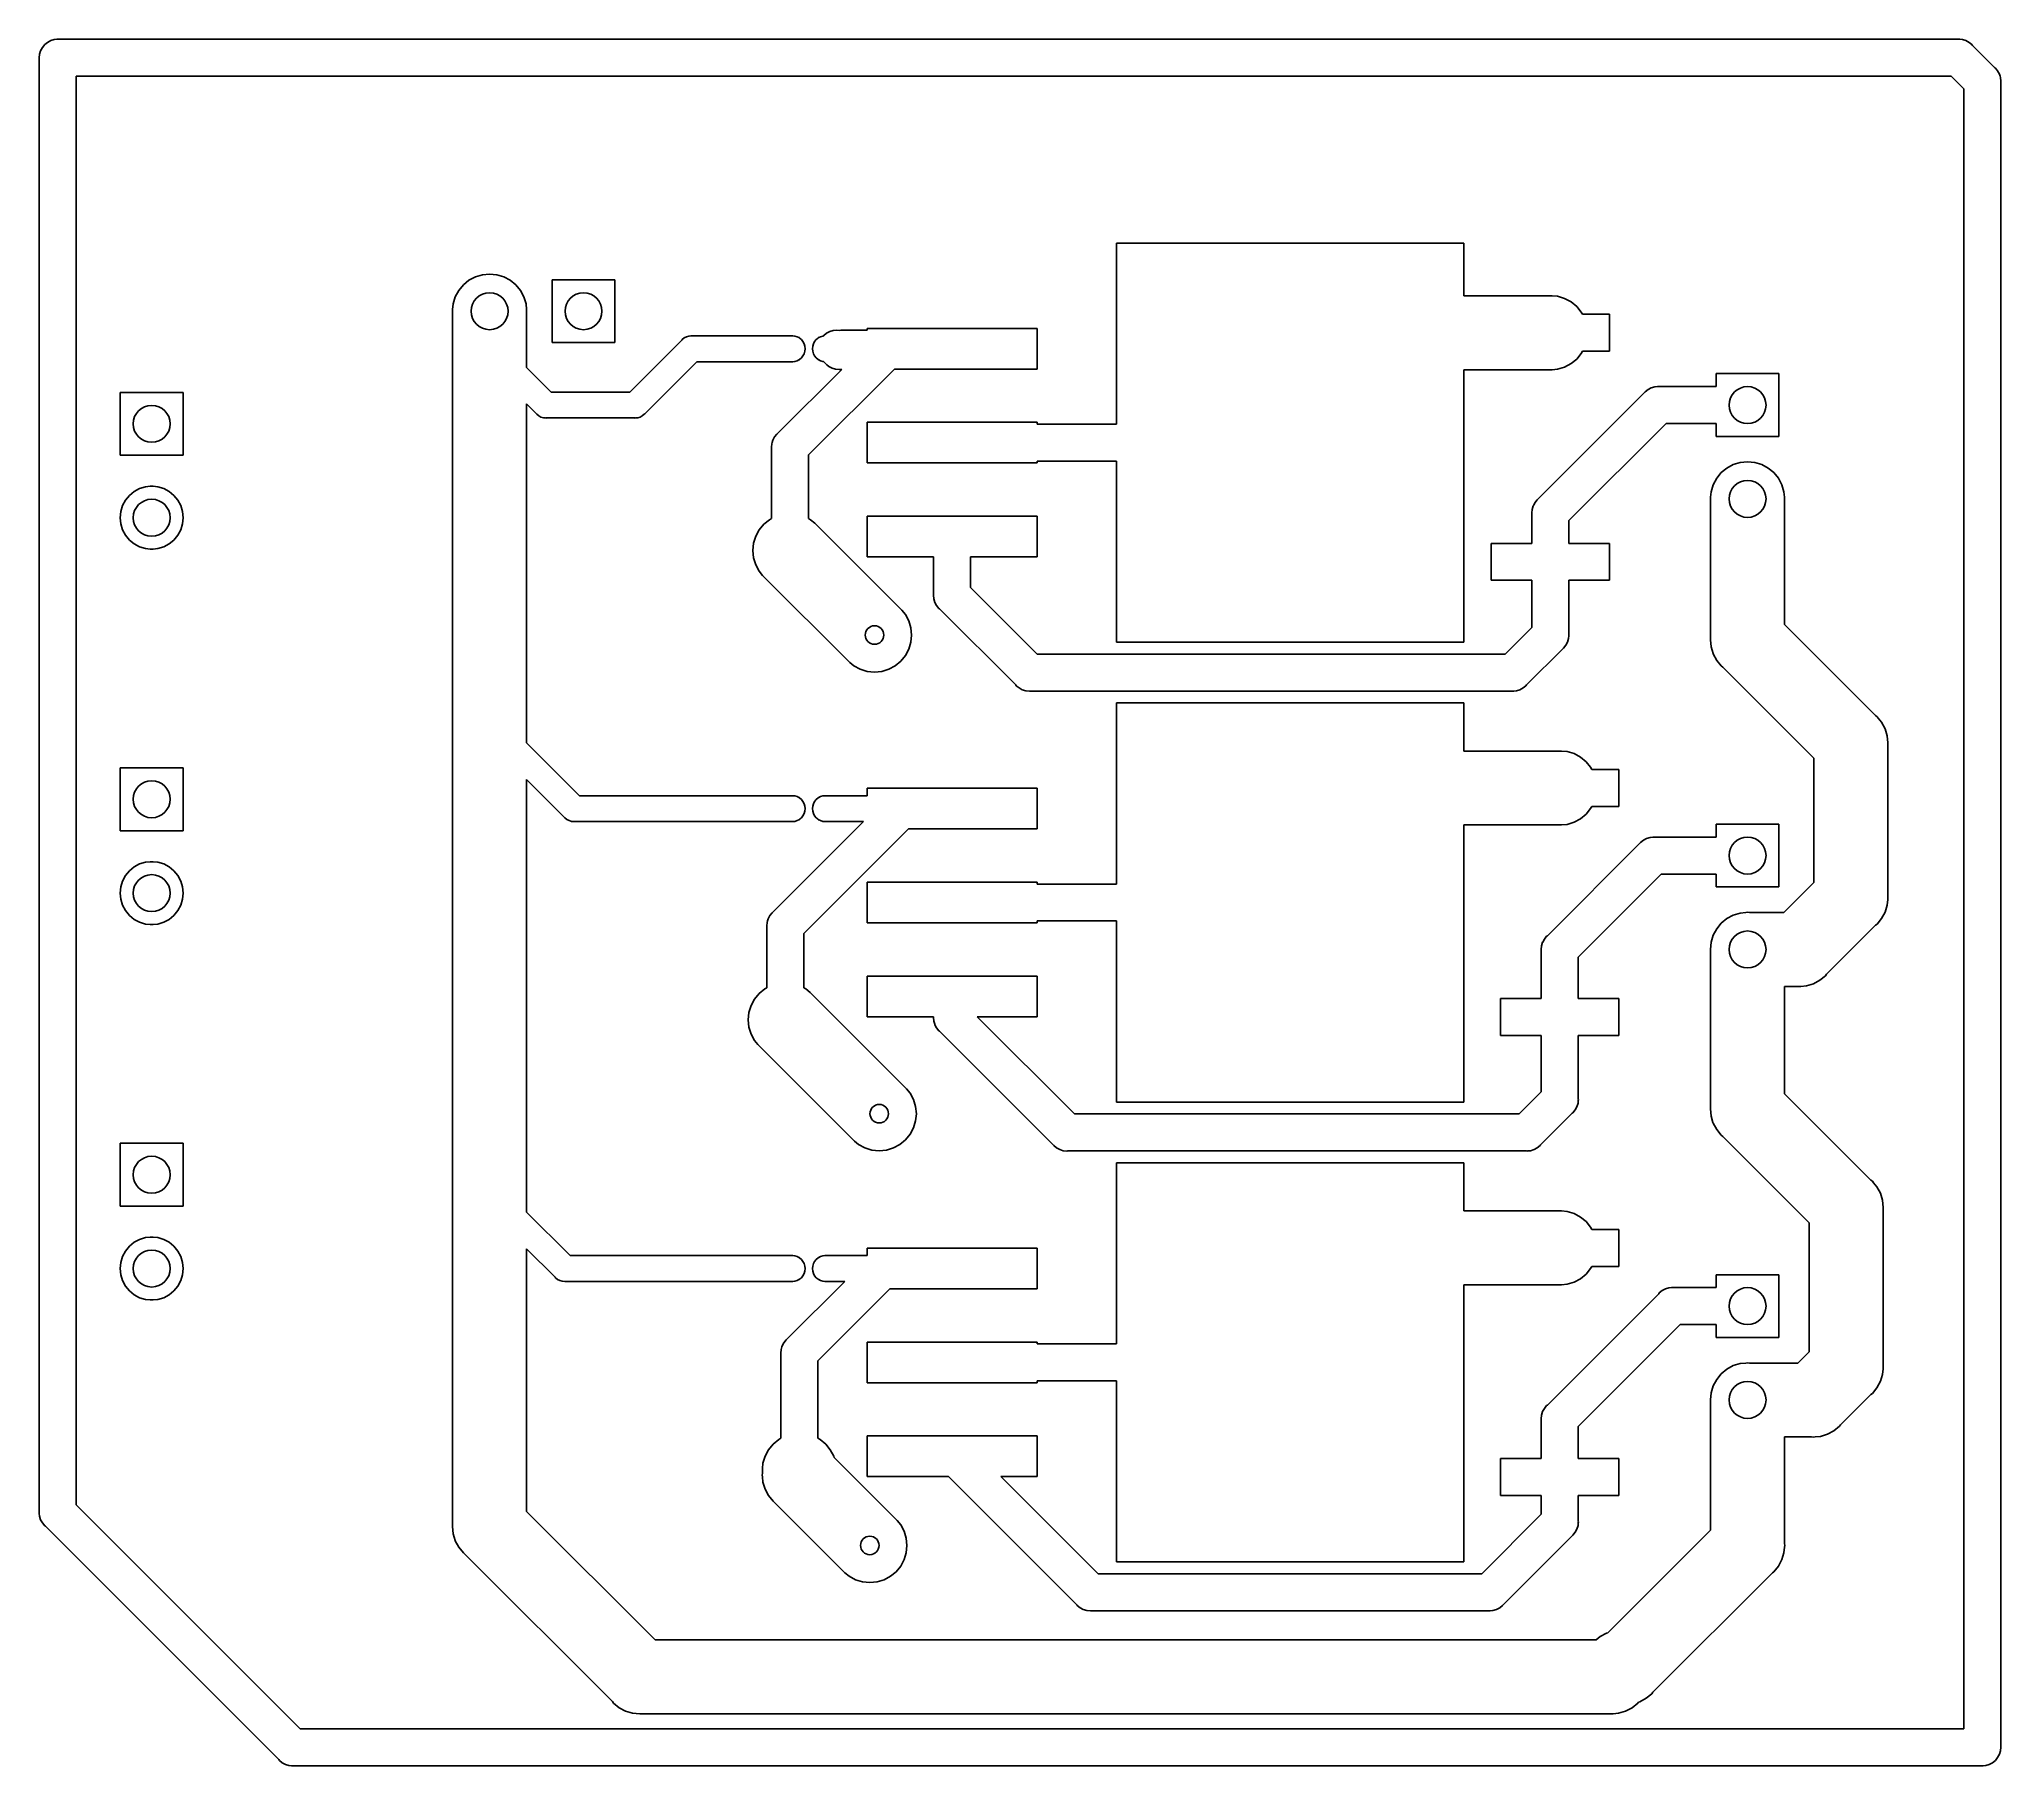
# Model space of a CAD drawing. Extents: x 90.9 to 144, y -121.2 to -74.4.
import ezdxf

# ---------------------------------------------------------------- set-up
doc = ezdxf.new("R2010")
doc.units = 0
doc.header["$MEASUREMENT"] = 0
doc.layers.add('BLACK', color=7, linetype='CONTINUOUS')

msp = doc.modelspace()

# ---------------------------------------------------------------- linework, layer by layer
at = {"layer": 'BLACK', "linetype": 'CONTINUOUS'}
for p, q in [((90.9376, -74.93), (90.9472, -74.832)), ((90.9472, -74.832), (90.9758, -74.7377)), ((90.9758, -74.7377), (91.0223, -74.6509)), ((91.0223, -74.6509), (91.0847, -74.5747)), ((91.0847, -74.5747), (91.1609, -74.5123)), ((91.1609, -74.5123), (91.2477, -74.4658)), ((91.2477, -74.4658), (91.342, -74.4372)), ((91.342, -74.4372), (91.4154, -74.43)), ((91.4154, -74.43), (91.44, -74.4276)), ((91.44, -74.4276), (91.4646, -74.43)), ((91.4646, -74.43), (142.85, -74.43)), ((142.85, -74.43), (142.875, -74.4276)), ((142.875, -74.4276), (142.9, -74.43)), ((142.9, -74.43), (142.973, -74.4372)), ((142.973, -74.4372), (143.067, -74.4658)), ((143.067, -74.4658), (143.154, -74.5123)), ((143.154, -74.5123), (143.23, -74.5747)), ((143.23, -74.5747), (143.246, -74.5938)), ((143.246, -74.5938), (143.846, -75.1941)), ((90.94, -74.9546), (90.9376, -74.93)), ((90.94, -114.275), (90.94, -74.9546)), ((143.846, -75.1941), (143.865, -75.2097)), ((143.865, -75.2097), (143.928, -75.2859)), ((143.928, -75.2859), (143.974, -75.3727)), ((142.668, -75.43), (91.94, -75.43)), ((91.94, -75.43), (91.94, -114.093)), ((143.01, -75.7721), (142.668, -75.43)), ((143.01, -120.15), (143.01, -75.7721)), ((143.974, -75.3727), (143.992, -75.43)), ((143.992, -75.43), (144.003, -75.467)), ((144.003, -75.467), (144.012, -75.565)), ((144.012, -75.565), (144.01, -75.5896)), ((144.01, -75.5896), (144.01, -120.625)), ((120.087, -84.844), (120.087, -79.944)), ((120.087, -79.944), (129.487, -79.944)), ((129.487, -79.944), (129.487, -81.371)), ((102.289, -81.2297), (102.413, -81.0775)), ((102.413, -81.0775), (102.566, -80.9525)), ((102.566, -80.9525), (102.739, -80.8597)), ((102.739, -80.8597), (102.928, -80.8025)), ((102.928, -80.8025), (103.124, -80.7832)), ((103.124, -80.7832), (103.32, -80.8025)), ((103.32, -80.8025), (103.509, -80.8597)), ((103.509, -80.8597), (103.682, -80.9525)), ((103.682, -80.9525), (103.835, -81.0775)), ((103.835, -81.0775), (103.959, -81.2297)), ((104.814, -82.638), (104.814, -80.938)), ((104.814, -80.938), (106.514, -80.938)), ((106.514, -80.938), (106.514, -82.638)), ((102.124, -81.7389), (102.138, -81.592)), ((102.138, -81.592), (102.196, -81.4035)), ((102.196, -81.4035), (102.289, -81.2297)), ((103.959, -81.2297), (104.052, -81.4035)), ((104.052, -81.4035), (104.11, -81.592)), ((104.11, -81.592), (104.124, -81.7389)), ((129.487, -81.371), (131.875, -81.371)), ((131.875, -81.371), (132.022, -81.3855)), ((132.022, -81.3855), (132.211, -81.4427)), ((132.211, -81.4427), (132.384, -81.5355)), ((132.384, -81.5355), (132.537, -81.6605)), ((132.537, -81.6605), (132.661, -81.8127)), ((102.124, -92.6609), (102.124, -81.7389)), ((104.124, -81.7389), (104.124, -83.309)), ((113.337, -82.304), (113.337, -82.254)), ((113.337, -82.254), (117.937, -82.254)), ((117.937, -82.254), (117.937, -83.354)), ((132.661, -81.8127), (132.693, -81.871)), ((132.693, -81.871), (133.426, -81.871)), ((133.426, -81.871), (133.426, -82.871)), ((106.514, -82.638), (104.814, -82.638)), ((106.916, -83.978), (108.325, -82.5687)), ((108.325, -82.5687), (108.336, -82.5553)), ((108.336, -82.5553), (108.39, -82.5116)), ((108.39, -82.5116), (108.45, -82.4791)), ((108.45, -82.4791), (108.516, -82.4591)), ((108.516, -82.4591), (108.568, -82.454)), ((108.568, -82.454), (108.585, -82.4523)), ((108.568, -82.454), (108.568, -82.454)), ((108.585, -82.4523), (108.602, -82.454)), ((108.602, -82.454), (111.327, -82.454)), ((111.327, -82.454), (111.379, -82.4591)), ((111.379, -82.4591), (111.445, -82.4791)), ((111.445, -82.4791), (111.491, -82.504)), ((111.491, -82.504), (111.51, -82.504)), ((111.51, -82.504), (111.51, -82.5154)), ((111.51, -82.5154), (111.559, -82.5553)), ((111.559, -82.5553), (111.602, -82.6086)), ((111.602, -82.6086), (111.635, -82.6694)), ((111.635, -82.6694), (111.655, -82.7354)), ((111.655, -82.7354), (111.662, -82.804)), ((111.858, -82.804), (111.865, -82.7354)), ((111.865, -82.7354), (111.885, -82.6694)), ((111.885, -82.6694), (111.918, -82.6086)), ((111.918, -82.6086), (111.961, -82.5553)), ((111.961, -82.5553), (112.01, -82.5154)), ((112.01, -82.5154), (112.01, -82.504)), ((112.01, -82.504), (112.029, -82.504)), ((112.029, -82.504), (112.075, -82.4791)), ((112.075, -82.4791), (112.141, -82.4591)), ((112.141, -82.4591), (112.16, -82.4573)), ((112.16, -82.4573), (112.167, -82.4487)), ((112.167, -82.4487), (112.243, -82.3863)), ((112.243, -82.3863), (112.33, -82.3398)), ((112.33, -82.3398), (112.424, -82.3112)), ((112.424, -82.3112), (112.522, -82.3016)), ((112.522, -82.3016), (112.585, -82.3078)), ((112.585, -82.3078), (112.624, -82.304)), ((112.624, -82.304), (112.649, -82.3016)), ((112.649, -82.3016), (112.674, -82.304)), ((112.674, -82.304), (113.337, -82.304)), ((104.124, -83.309), (104.793, -83.978)), ((108.73, -83.154), (107.321, -84.5633)), ((111.327, -83.154), (108.73, -83.154)), ((111.379, -83.1489), (111.327, -83.154)), ((111.445, -83.1289), (111.379, -83.1489)), ((111.491, -83.104), (111.445, -83.1289)), ((111.51, -83.104), (111.491, -83.104)), ((111.559, -83.0527), (111.51, -83.0926)), ((111.51, -83.0926), (111.51, -83.104)), ((111.602, -82.9994), (111.559, -83.0527)), ((111.635, -82.9386), (111.602, -82.9994)), ((111.655, -82.8726), (111.635, -82.9386)), ((111.662, -82.804), (111.655, -82.8726)), ((111.865, -82.8726), (111.858, -82.804)), ((111.885, -82.9386), (111.865, -82.8726)), ((111.918, -82.9994), (111.885, -82.9386)), ((111.961, -83.0527), (111.918, -82.9994)), ((112.01, -83.0926), (111.961, -83.0527)), ((112.01, -83.104), (112.01, -83.0926)), ((112.029, -83.104), (112.01, -83.104)), ((112.075, -83.1289), (112.029, -83.104)), ((112.141, -83.1489), (112.075, -83.1289)), ((112.162, -83.1509), (112.141, -83.1489)), ((112.215, -83.2037), (112.162, -83.1509)), ((112.23, -83.2228), (112.215, -83.2037)), ((112.249, -83.2384), (112.23, -83.2228)), ((112.306, -83.2852), (112.249, -83.2384)), ((112.249, -83.2384), (112.249, -83.2384)), ((112.393, -83.3317), (112.306, -83.2852)), ((132.211, -83.2993), (132.022, -83.3565)), ((132.384, -83.2065), (132.211, -83.2993)), ((132.537, -83.0815), (132.384, -83.2065)), ((132.661, -82.9293), (132.537, -83.0815)), ((132.693, -82.871), (132.661, -82.9293)), ((133.426, -82.871), (132.693, -82.871)), ((110.916, -85.1001), (112.653, -83.3633)), ((114.076, -83.354), (111.752, -85.6781)), ((112.487, -83.3603), (112.393, -83.3317)), ((112.585, -83.3699), (112.487, -83.3603)), ((112.653, -83.3633), (112.585, -83.3699)), ((117.937, -83.354), (114.076, -83.354)), ((131.875, -83.371), (129.487, -83.371)), ((129.487, -83.371), (129.487, -90.744)), ((132.022, -83.3565), (131.875, -83.371)), ((134.555, -83.8638), (134.649, -83.8352)), ((134.649, -83.8352), (134.722, -83.828)), ((134.722, -83.828), (134.747, -83.8256)), ((134.747, -83.8256), (134.772, -83.828)), ((134.772, -83.828), (136.31, -83.828)), ((136.31, -83.828), (136.31, -83.478)), ((136.31, -83.478), (138.01, -83.478)), ((138.01, -83.478), (138.01, -85.178)), ((93.13, -85.686), (93.13, -83.986)), ((93.13, -83.986), (94.83, -83.986)), ((94.83, -83.986), (94.83, -85.686)), ((104.388, -84.5633), (104.124, -84.299)), ((104.124, -84.299), (104.124, -93.469)), ((104.793, -83.978), (106.916, -83.978)), ((131.49, -86.8781), (134.376, -83.9918)), ((134.376, -83.9918), (134.392, -83.9727)), ((134.392, -83.9727), (134.468, -83.9103)), ((134.468, -83.9103), (134.555, -83.8638)), ((104.399, -84.5767), (104.388, -84.5633)), ((104.453, -84.6204), (104.399, -84.5767)), ((104.513, -84.6529), (104.453, -84.6204)), ((104.579, -84.6729), (104.513, -84.6529)), ((104.631, -84.678), (104.579, -84.6729)), ((104.648, -84.6797), (104.631, -84.678)), ((104.631, -84.678), (104.631, -84.678)), ((104.665, -84.678), (104.648, -84.6797)), ((107.044, -84.678), (104.665, -84.678)), ((107.061, -84.6797), (107.044, -84.678)), ((107.078, -84.678), (107.061, -84.6797)), ((107.13, -84.6729), (107.078, -84.678)), ((107.078, -84.678), (107.078, -84.678)), ((107.196, -84.6529), (107.13, -84.6729)), ((107.256, -84.6204), (107.196, -84.6529)), ((107.31, -84.5767), (107.256, -84.6204)), ((107.321, -84.5633), (107.31, -84.5767)), ((113.337, -85.894), (113.337, -84.794)), ((113.337, -84.794), (117.937, -84.794)), ((117.937, -84.794), (117.937, -84.844)), ((117.937, -84.844), (120.087, -84.844)), ((134.954, -84.828), (132.326, -87.4561)), ((136.31, -84.828), (134.954, -84.828)), ((136.31, -85.178), (136.31, -84.828)), ((110.75, -85.471), (110.759, -85.373)), ((110.759, -85.373), (110.768, -85.344)), ((110.768, -85.344), (110.788, -85.2787)), ((110.788, -85.2787), (110.834, -85.1919)), ((110.834, -85.1919), (110.897, -85.1157)), ((110.897, -85.1157), (110.916, -85.1001)), ((138.01, -85.178), (136.31, -85.178)), ((94.83, -85.686), (93.13, -85.686)), ((110.752, -85.4956), (110.75, -85.471)), ((110.752, -87.3984), (110.752, -85.4956)), ((111.752, -85.6781), (111.752, -87.3984)), ((117.937, -85.894), (113.337, -85.894)), ((120.087, -85.844), (117.937, -85.844)), ((117.937, -85.844), (117.937, -85.894)), ((120.087, -90.744), (120.087, -85.844)), ((136.602, -86.0325), (136.775, -85.9397)), ((136.775, -85.9397), (136.964, -85.8825)), ((136.964, -85.8825), (137.16, -85.8632)), ((137.16, -85.8632), (137.356, -85.8825)), ((137.356, -85.8825), (137.545, -85.9397)), ((137.545, -85.9397), (137.718, -86.0325)), ((136.174, -86.672), (136.232, -86.4835)), ((136.232, -86.4835), (136.325, -86.3097)), ((136.325, -86.3097), (136.449, -86.1575)), ((136.449, -86.1575), (136.602, -86.0325)), ((137.718, -86.0325), (137.871, -86.1575)), ((137.871, -86.1575), (137.995, -86.3097)), ((137.995, -86.3097), (138.088, -86.4835)), ((138.088, -86.4835), (138.146, -86.672)), ((93.1909, -87.0491), (93.2698, -86.9015)), ((93.2698, -86.9015), (93.3761, -86.7721)), ((93.3761, -86.7721), (93.5055, -86.6658)), ((93.5055, -86.6658), (93.6531, -86.5869)), ((93.6531, -86.5869), (93.8134, -86.5383)), ((93.8134, -86.5383), (93.9383, -86.526)), ((93.9383, -86.526), (94.0217, -86.526)), ((94.0217, -86.526), (94.1466, -86.5383)), ((94.1466, -86.5383), (94.3069, -86.5869)), ((94.3069, -86.5869), (94.4545, -86.6658)), ((94.4545, -86.6658), (94.5839, -86.7721)), ((94.5839, -86.7721), (94.6902, -86.9015)), ((94.6902, -86.9015), (94.7691, -87.0491)), ((131.362, -87.0567), (131.374, -87.0346)), ((131.374, -87.0346), (131.408, -86.9699)), ((131.408, -86.9699), (131.471, -86.8937)), ((131.471, -86.8937), (131.49, -86.8781)), ((136.16, -86.8189), (136.174, -86.672)), ((136.16, -90.6289), (136.16, -86.8189)), ((138.146, -86.672), (138.16, -86.8189)), ((138.16, -86.8189), (138.16, -90.2638)), ((93.1259, -87.376), (93.1423, -87.2094)), ((93.1423, -87.5426), (93.1259, -87.376)), ((93.1423, -87.2094), (93.1909, -87.0491)), ((93.1909, -87.7029), (93.1423, -87.5426)), ((94.7691, -87.0491), (94.8177, -87.2094)), ((94.8177, -87.5426), (94.7691, -87.7029)), ((94.8177, -87.2094), (94.8341, -87.376)), ((94.8341, -87.376), (94.8177, -87.5426)), ((110.417, -87.7067), (110.541, -87.5545)), ((110.541, -87.5545), (110.694, -87.4295)), ((110.694, -87.4295), (110.752, -87.3984)), ((111.752, -87.3984), (111.81, -87.4295)), ((111.81, -87.4295), (111.924, -87.5232)), ((111.924, -87.5232), (114.28, -89.8786)), ((113.337, -88.434), (113.337, -87.334)), ((113.337, -87.334), (117.937, -87.334)), ((117.937, -87.334), (117.937, -88.434)), ((131.324, -87.249), (131.333, -87.151)), ((131.326, -87.2736), (131.324, -87.249)), ((131.326, -88.071), (131.326, -87.2736)), ((131.333, -87.151), (131.362, -87.0567)), ((132.326, -87.4561), (132.326, -88.071)), ((93.2698, -87.8505), (93.1909, -87.7029)), ((93.3761, -87.9799), (93.2698, -87.8505)), ((93.5055, -88.0862), (93.3761, -87.9799)), ((93.6531, -88.1651), (93.5055, -88.0862)), ((94.4545, -88.0862), (94.3069, -88.1651)), ((94.5839, -87.9799), (94.4545, -88.0862)), ((94.6902, -87.8505), (94.5839, -87.9799)), ((94.7691, -87.7029), (94.6902, -87.8505)), ((110.247, -88.265), (110.266, -88.069)), ((110.266, -88.069), (110.324, -87.8805)), ((110.324, -87.8805), (110.417, -87.7067)), ((130.226, -89.071), (130.226, -88.071)), ((130.226, -88.071), (131.326, -88.071)), ((132.326, -88.071), (133.426, -88.071)), ((133.426, -88.071), (133.426, -89.071)), ((93.8134, -88.2137), (93.6531, -88.1651)), ((93.9383, -88.226), (93.8134, -88.2137)), ((94.0217, -88.226), (93.9383, -88.226)), ((94.1466, -88.2137), (94.0217, -88.226)), ((94.3069, -88.1651), (94.1466, -88.2137)), ((110.266, -88.461), (110.247, -88.265)), ((110.324, -88.6495), (110.266, -88.461)), ((115.137, -88.434), (113.337, -88.434)), ((115.137, -89.4504), (115.137, -88.434)), ((117.937, -88.434), (116.137, -88.434)), ((116.137, -88.434), (116.137, -89.2679)), ((110.417, -88.8233), (110.324, -88.6495)), ((110.51, -88.9374), (110.417, -88.8233)), ((112.866, -91.2928), (110.51, -88.9374)), ((131.326, -89.071), (130.226, -89.071)), ((131.326, -90.3439), (131.326, -89.071)), ((133.426, -89.071), (132.326, -89.071)), ((132.326, -89.071), (132.326, -90.5264)), ((115.135, -89.475), (115.137, -89.4504)), ((115.144, -89.573), (115.135, -89.475)), ((115.173, -89.6673), (115.144, -89.573)), ((115.219, -89.7541), (115.173, -89.6673)), ((116.137, -89.2679), (117.936, -91.067)), ((114.28, -89.8786), (114.373, -89.9927)), ((114.373, -89.9927), (114.466, -90.1665)), ((114.466, -90.1665), (114.524, -90.355)), ((115.282, -89.8303), (115.219, -89.7541)), ((115.301, -89.8459), (115.282, -89.8303)), ((117.358, -91.9032), (115.301, -89.8459)), ((114.524, -90.747), (114.466, -90.9355)), ((114.524, -90.355), (114.543, -90.551)), ((114.543, -90.551), (114.524, -90.747)), ((129.487, -90.744), (120.087, -90.744)), ((130.603, -91.067), (131.326, -90.3439)), ((132.29, -90.7433), (132.244, -90.8301)), ((132.319, -90.649), (132.29, -90.7433)), ((132.326, -90.5756), (132.319, -90.649)), ((132.326, -90.5264), (132.328, -90.551)), ((132.328, -90.551), (132.326, -90.5756)), ((132.326, -90.5756), (132.326, -90.5756)), ((136.155, -90.678), (136.16, -90.6289)), ((136.174, -90.874), (136.155, -90.678)), ((138.16, -90.2638), (140.626, -92.7302)), ((114.249, -91.2615), (114.096, -91.3865)), ((114.373, -91.1093), (114.249, -91.2615)), ((114.466, -90.9355), (114.373, -91.1093)), ((117.936, -91.067), (130.603, -91.067)), ((132.162, -90.9219), (131.181, -91.9032)), ((132.181, -90.9063), (132.162, -90.9219)), ((132.244, -90.8301), (132.181, -90.9063)), ((136.228, -91.051), (136.174, -90.874)), ((136.232, -91.0625), (136.228, -91.051)), ((136.325, -91.2363), (136.232, -91.0625)), ((136.449, -91.3885), (136.325, -91.2363)), ((112.98, -91.3865), (112.866, -91.2928)), ((113.153, -91.4793), (112.98, -91.3865)), ((113.342, -91.5365), (113.153, -91.4793)), ((113.538, -91.5558), (113.342, -91.5365)), ((113.734, -91.5365), (113.538, -91.5558)), ((113.923, -91.4793), (113.734, -91.5365)), ((114.096, -91.3865), (113.923, -91.4793)), ((136.488, -91.4198), (136.449, -91.3885)), ((138.954, -93.8862), (136.488, -91.4198)), ((117.374, -91.9223), (117.358, -91.9032)), ((117.45, -91.9847), (117.374, -91.9223)), ((117.537, -92.0312), (117.45, -91.9847)), ((117.631, -92.0598), (117.537, -92.0312)), ((117.729, -92.0694), (117.631, -92.0598)), ((117.754, -92.067), (117.729, -92.0694)), ((130.785, -92.067), (117.754, -92.067)), ((130.81, -92.0694), (130.785, -92.067)), ((130.835, -92.067), (130.81, -92.0694)), ((130.908, -92.0598), (130.835, -92.067)), ((131.002, -92.0312), (130.908, -92.0598)), ((131.089, -91.9847), (131.002, -92.0312)), ((131.165, -91.9223), (131.089, -91.9847)), ((131.181, -91.9032), (131.165, -91.9223)), ((102.124, -105.615), (102.124, -92.6609)), ((102.124, -92.6609), (102.124, -92.6609)), ((120.087, -97.29), (120.087, -92.39)), ((120.087, -92.39), (129.487, -92.39)), ((129.487, -92.39), (129.487, -93.69)), ((140.626, -92.7302), (140.665, -92.7615)), ((140.665, -92.7615), (140.696, -92.7996)), ((140.696, -92.7996), (140.789, -92.9137)), ((140.789, -92.9137), (140.882, -93.0875)), ((140.882, -93.0875), (140.94, -93.276)), ((140.94, -93.276), (140.959, -93.472)), ((104.124, -93.469), (105.555, -94.9)), ((129.487, -93.69), (132.129, -93.69)), ((132.129, -93.69), (132.276, -93.7045)), ((132.276, -93.7045), (132.465, -93.7617)), ((132.465, -93.7617), (132.638, -93.8545)), ((132.638, -93.8545), (132.791, -93.9795)), ((138.954, -97.2488), (138.954, -93.8862)), ((140.959, -93.472), (140.954, -93.5211)), ((140.954, -93.5211), (140.954, -97.6139)), ((93.13, -95.846), (93.13, -94.146)), ((93.13, -94.146), (94.83, -94.146)), ((94.83, -94.146), (94.83, -95.846)), ((105.15, -95.4853), (104.124, -94.459)), ((104.124, -94.459), (104.124, -106.169)), ((132.791, -93.9795), (132.915, -94.1317)), ((132.915, -94.1317), (132.947, -94.19)), ((132.947, -94.19), (133.68, -94.19)), ((133.68, -94.19), (133.68, -95.19)), ((105.555, -94.9), (111.327, -94.9)), ((111.327, -94.9), (111.379, -94.9051)), ((111.379, -94.9051), (111.445, -94.9251)), ((111.445, -94.9251), (111.491, -94.95)), ((111.491, -94.95), (111.51, -94.95)), ((111.51, -94.95), (111.51, -94.9614)), ((111.51, -94.9614), (111.559, -95.0013)), ((111.559, -95.0013), (111.602, -95.0546)), ((111.918, -95.0546), (111.961, -95.0013)), ((111.961, -95.0013), (112.01, -94.9614)), ((112.01, -94.9614), (112.01, -94.95)), ((112.01, -94.95), (112.029, -94.95)), ((112.029, -94.95), (112.075, -94.9251)), ((112.075, -94.9251), (112.141, -94.9051)), ((112.141, -94.9051), (112.193, -94.9)), ((112.193, -94.9), (113.337, -94.9)), ((113.337, -94.9), (113.337, -94.7)), ((113.337, -94.7), (117.937, -94.7)), ((117.937, -94.7), (117.937, -95.8)), ((105.161, -95.4987), (105.15, -95.4853)), ((105.215, -95.5424), (105.161, -95.4987)), ((111.559, -95.4987), (111.51, -95.5386)), ((111.602, -95.4454), (111.559, -95.4987)), ((111.602, -95.0546), (111.635, -95.1154)), ((111.635, -95.3846), (111.602, -95.4454)), ((111.635, -95.1154), (111.655, -95.1814)), ((111.655, -95.3186), (111.635, -95.3846)), ((111.655, -95.1814), (111.662, -95.25)), ((111.662, -95.25), (111.655, -95.3186)), ((111.858, -95.25), (111.865, -95.1814)), ((111.865, -95.3186), (111.858, -95.25)), ((111.865, -95.1814), (111.885, -95.1154)), ((111.885, -95.3846), (111.865, -95.3186)), ((111.885, -95.1154), (111.918, -95.0546)), ((111.918, -95.4454), (111.885, -95.3846)), ((111.961, -95.4987), (111.918, -95.4454)), ((112.01, -95.5386), (111.961, -95.4987)), ((132.638, -95.5255), (132.465, -95.6183)), ((132.791, -95.4005), (132.638, -95.5255)), ((132.915, -95.2483), (132.791, -95.4005)), ((132.947, -95.19), (132.915, -95.2483)), ((133.68, -95.19), (132.947, -95.19)), ((94.83, -95.846), (93.13, -95.846)), ((105.275, -95.5749), (105.215, -95.5424)), ((105.321, -95.5889), (105.275, -95.5749)), ((105.341, -95.5949), (105.321, -95.5889)), ((105.41, -95.6017), (105.341, -95.5949)), ((105.427, -95.6), (105.41, -95.6017)), ((111.327, -95.6), (105.427, -95.6)), ((110.789, -98.0541), (113.243, -95.6)), ((111.379, -95.5949), (111.327, -95.6)), ((111.445, -95.5749), (111.379, -95.5949)), ((111.491, -95.55), (111.445, -95.5749)), ((111.51, -95.55), (111.491, -95.55)), ((111.51, -95.5386), (111.51, -95.55)), ((114.457, -95.8), (111.625, -98.6321)), ((112.01, -95.55), (112.01, -95.5386)), ((112.029, -95.55), (112.01, -95.55)), ((112.075, -95.5749), (112.029, -95.55)), ((112.141, -95.5949), (112.075, -95.5749)), ((112.193, -95.6), (112.141, -95.5949)), ((113.243, -95.6), (112.193, -95.6)), ((117.937, -95.8), (114.457, -95.8)), ((132.129, -95.69), (129.487, -95.69)), ((129.487, -95.69), (129.487, -103.19)), ((132.276, -95.6755), (132.129, -95.69)), ((132.465, -95.6183), (132.276, -95.6755)), ((134.341, -96.1023), (134.428, -96.0558)), ((134.428, -96.0558), (134.522, -96.0272)), ((134.522, -96.0272), (134.595, -96.02)), ((134.595, -96.02), (134.62, -96.0176)), ((134.595, -96.02), (134.595, -96.02)), ((134.62, -96.0176), (134.645, -96.02)), ((134.645, -96.02), (136.31, -96.02)), ((136.31, -96.02), (136.31, -95.67)), ((136.31, -95.67), (138.01, -95.67)), ((138.01, -95.67), (138.01, -97.37)), ((131.744, -98.6891), (134.249, -96.1838)), ((134.249, -96.1838), (134.265, -96.1647)), ((134.265, -96.1647), (134.341, -96.1023)), ((93.1909, -97.2091), (93.2698, -97.0615)), ((93.2698, -97.0615), (93.3761, -96.9321)), ((93.3761, -96.9321), (93.5055, -96.8258)), ((93.5055, -96.8258), (93.6531, -96.7469)), ((93.6531, -96.7469), (93.8134, -96.6983)), ((93.8134, -96.6983), (93.9383, -96.686)), ((93.9383, -96.686), (94.0217, -96.686)), ((94.0217, -96.686), (94.1466, -96.6983)), ((94.1466, -96.6983), (94.3069, -96.7469)), ((94.3069, -96.7469), (94.4545, -96.8258)), ((94.4545, -96.8258), (94.5839, -96.9321)), ((94.5839, -96.9321), (94.6902, -97.0615)), ((94.6902, -97.0615), (94.7691, -97.2091)), ((134.827, -97.02), (132.58, -99.2671)), ((136.31, -97.02), (134.827, -97.02)), ((136.31, -97.37), (136.31, -97.02)), ((93.1259, -97.536), (93.1423, -97.3694)), ((93.1423, -97.7026), (93.1259, -97.536)), ((93.1423, -97.3694), (93.1909, -97.2091)), ((94.7691, -97.2091), (94.8177, -97.3694)), ((94.8177, -97.3694), (94.8341, -97.536)), ((94.8341, -97.536), (94.8177, -97.7026)), ((113.337, -98.34), (113.337, -97.24)), ((113.337, -97.24), (117.937, -97.24)), ((117.937, -97.24), (117.937, -97.29)), ((117.937, -97.29), (120.087, -97.29)), ((138.01, -97.37), (136.31, -97.37)), ((138.143, -98.06), (138.954, -97.2488)), ((140.954, -97.6139), (140.959, -97.663)), ((93.1909, -97.8629), (93.1423, -97.7026)), ((93.2698, -98.0105), (93.1909, -97.8629)), ((93.3761, -98.1399), (93.2698, -98.0105)), ((93.5055, -98.2462), (93.3761, -98.1399)), ((94.5839, -98.1399), (94.4545, -98.2462)), ((94.6902, -98.0105), (94.5839, -98.1399)), ((94.7691, -97.8629), (94.6902, -98.0105)), ((94.8177, -97.7026), (94.7691, -97.8629)), ((110.661, -98.2327), (110.707, -98.1459)), ((110.707, -98.1459), (110.77, -98.0697)), ((110.77, -98.0697), (110.789, -98.0541)), ((136.602, -98.2245), (136.775, -98.1317)), ((136.775, -98.1317), (136.964, -98.0745)), ((136.964, -98.0745), (137.111, -98.06)), ((137.111, -98.06), (137.16, -98.0552)), ((137.16, -98.0552), (137.209, -98.06)), ((137.209, -98.06), (138.143, -98.06)), ((140.882, -98.0475), (140.789, -98.2213)), ((140.94, -97.859), (140.882, -98.0475)), ((140.954, -97.7121), (140.94, -97.859)), ((140.959, -97.663), (140.954, -97.7121)), ((140.954, -97.7121), (140.954, -97.7121)), ((93.6531, -98.3251), (93.5055, -98.2462)), ((93.8134, -98.3737), (93.6531, -98.3251)), ((93.9383, -98.386), (93.8134, -98.3737)), ((94.0217, -98.386), (93.9383, -98.386)), ((94.1466, -98.3737), (94.0217, -98.386)), ((94.3069, -98.3251), (94.1466, -98.3737)), ((94.4545, -98.2462), (94.3069, -98.3251)), ((110.623, -98.425), (110.632, -98.327)), ((110.625, -98.4496), (110.623, -98.425)), ((110.625, -100.098), (110.625, -98.4496)), ((110.632, -98.327), (110.643, -98.29)), ((110.643, -98.29), (110.661, -98.2327)), ((111.625, -98.6321), (111.625, -100.098)), ((117.937, -98.34), (113.337, -98.34)), ((120.087, -98.29), (117.937, -98.29)), ((117.937, -98.29), (117.937, -98.34)), ((120.087, -103.19), (120.087, -98.29)), ((131.662, -98.7809), (131.725, -98.7047)), ((131.725, -98.7047), (131.744, -98.6891)), ((136.174, -98.864), (136.232, -98.6755)), ((136.232, -98.6755), (136.325, -98.5017)), ((136.325, -98.5017), (136.449, -98.3495)), ((136.449, -98.3495), (136.602, -98.2245)), ((140.626, -98.4048), (139.299, -99.7324)), ((140.665, -98.3735), (140.626, -98.4048)), ((140.789, -98.2213), (140.665, -98.3735)), ((131.578, -99.06), (131.587, -98.962)), ((131.58, -99.0846), (131.578, -99.06)), ((131.58, -100.39), (131.58, -99.0846)), ((131.587, -98.962), (131.616, -98.8677)), ((131.616, -98.8677), (131.618, -98.864)), ((131.618, -98.864), (131.662, -98.7809)), ((136.155, -99.06), (136.174, -98.864)), ((136.16, -99.1091), (136.155, -99.06)), ((136.16, -103.329), (136.16, -99.1091)), ((132.58, -99.2671), (132.58, -100.39)), ((139.268, -99.7705), (139.115, -99.8955)), ((139.299, -99.7324), (139.268, -99.7705)), ((110.29, -100.407), (110.414, -100.254)), ((110.414, -100.254), (110.567, -100.13)), ((110.567, -100.13), (110.625, -100.098)), ((111.625, -100.098), (111.683, -100.13)), ((111.683, -100.13), (111.797, -100.223)), ((111.797, -100.223), (114.407, -102.833)), ((113.337, -100.88), (113.337, -99.78)), ((113.337, -99.78), (117.937, -99.78)), ((117.937, -99.78), (117.937, -100.88)), ((138.508, -100.06), (138.16, -100.06)), ((138.16, -100.06), (138.16, -102.964)), ((138.557, -100.065), (138.508, -100.06)), ((138.606, -100.06), (138.557, -100.065)), ((138.753, -100.046), (138.606, -100.06)), ((138.942, -99.9883), (138.753, -100.046)), ((139.115, -99.8955), (138.942, -99.9883)), ((110.12, -100.965), (110.139, -100.769)), ((110.139, -100.769), (110.197, -100.58)), ((110.197, -100.58), (110.29, -100.407)), ((130.48, -101.39), (130.48, -100.39)), ((130.48, -100.39), (131.58, -100.39)), ((132.58, -100.39), (133.68, -100.39)), ((133.68, -100.39), (133.68, -101.39)), ((110.139, -101.161), (110.12, -100.965)), ((110.197, -101.35), (110.139, -101.161)), ((110.29, -101.523), (110.197, -101.35)), ((115.137, -100.88), (113.337, -100.88)), ((115.135, -100.905), (115.137, -100.88)), ((115.144, -101.003), (115.135, -100.905)), ((115.137, -100.88), (115.137, -100.88)), ((115.168, -101.082), (115.144, -101.003)), ((115.173, -101.097), (115.168, -101.082)), ((115.219, -101.184), (115.173, -101.097)), ((115.282, -101.26), (115.219, -101.184)), ((115.301, -101.276), (115.282, -101.26)), ((118.374, -104.349), (115.301, -101.276)), ((117.937, -100.88), (116.319, -100.88)), ((116.319, -100.88), (118.952, -103.513)), ((110.383, -101.637), (110.29, -101.523)), ((112.993, -104.247), (110.383, -101.637)), ((131.58, -101.39), (130.48, -101.39)), ((131.58, -102.514), (131.58, -101.39)), ((133.68, -101.39), (132.58, -101.39)), ((132.58, -101.39), (132.58, -103.099)), ((114.407, -102.833), (114.5, -102.947)), ((114.5, -102.947), (114.593, -103.12)), ((130.984, -103.513), (131.58, -102.917)), ((131.58, -102.917), (131.58, -102.514)), ((131.58, -102.514), (131.58, -102.514)), ((138.16, -102.964), (140.499, -105.303)), ((114.593, -103.12), (114.651, -103.309)), ((114.651, -103.309), (114.67, -103.505)), ((129.487, -103.19), (120.087, -103.19)), ((132.416, -103.495), (131.562, -104.349)), ((132.435, -103.479), (132.416, -103.495)), ((132.498, -103.403), (132.435, -103.479)), ((132.544, -103.316), (132.498, -103.403)), ((132.573, -103.222), (132.544, -103.316)), ((132.58, -103.149), (132.573, -103.222)), ((132.58, -103.099), (132.582, -103.124)), ((132.582, -103.124), (132.58, -103.149)), ((132.58, -103.149), (132.58, -103.149)), ((136.155, -103.378), (136.16, -103.329)), ((136.174, -103.574), (136.155, -103.378)), ((114.593, -103.89), (114.5, -104.063)), ((114.651, -103.701), (114.593, -103.89)), ((114.67, -103.505), (114.651, -103.701)), ((118.952, -103.513), (130.984, -103.513)), ((136.225, -103.742), (136.174, -103.574)), ((136.232, -103.763), (136.225, -103.742)), ((136.325, -103.936), (136.232, -103.763)), ((136.449, -104.089), (136.325, -103.936)), ((93.13, -106.006), (93.13, -104.306)), ((93.13, -104.306), (94.83, -104.306)), ((94.83, -104.306), (94.83, -106.006)), ((113.107, -104.34), (112.993, -104.247)), ((113.28, -104.433), (113.107, -104.34)), ((113.469, -104.491), (113.28, -104.433)), ((113.665, -104.51), (113.469, -104.491)), ((113.861, -104.491), (113.665, -104.51)), ((114.05, -104.433), (113.861, -104.491)), ((114.223, -104.34), (114.05, -104.433)), ((114.376, -104.216), (114.223, -104.34)), ((114.5, -104.063), (114.376, -104.216)), ((118.39, -104.368), (118.374, -104.349)), ((118.466, -104.431), (118.39, -104.368)), ((118.553, -104.477), (118.466, -104.431)), ((118.647, -104.506), (118.553, -104.477)), ((118.745, -104.515), (118.647, -104.506)), ((118.77, -104.513), (118.745, -104.515)), ((131.166, -104.513), (118.77, -104.513)), ((131.191, -104.515), (131.166, -104.513)), ((131.216, -104.513), (131.191, -104.515)), ((131.289, -104.506), (131.216, -104.513)), ((131.383, -104.477), (131.289, -104.506)), ((131.47, -104.431), (131.383, -104.477)), ((131.546, -104.368), (131.47, -104.431)), ((131.562, -104.349), (131.546, -104.368)), ((136.488, -104.12), (136.449, -104.089)), ((138.827, -106.459), (136.488, -104.12)), ((120.087, -109.736), (120.087, -104.836)), ((120.087, -104.836), (129.487, -104.836)), ((129.487, -104.836), (129.487, -106.136)), ((102.124, -114.632), (102.124, -105.615)), ((140.499, -105.303), (140.538, -105.334)), ((140.538, -105.334), (140.569, -105.373)), ((140.569, -105.373), (140.662, -105.487)), ((140.662, -105.487), (140.755, -105.66)), ((94.83, -106.006), (93.13, -106.006)), ((129.487, -106.136), (132.129, -106.136)), ((132.129, -106.136), (132.276, -106.15)), ((140.755, -105.66), (140.813, -105.849)), ((140.813, -105.849), (140.832, -106.045)), ((140.832, -106.045), (140.827, -106.094)), ((140.827, -106.094), (140.827, -110.314)), ((104.124, -106.169), (105.301, -107.346)), ((132.276, -106.15), (132.465, -106.208)), ((132.465, -106.208), (132.638, -106.301)), ((132.638, -106.301), (132.791, -106.425)), ((132.791, -106.425), (132.915, -106.578)), ((132.915, -106.578), (132.947, -106.636)), ((132.947, -106.636), (133.68, -106.636)), ((133.68, -106.636), (133.68, -107.636)), ((138.827, -109.949), (138.827, -106.459)), ((93.2698, -107.221), (93.3761, -107.092)), ((93.3761, -107.092), (93.5055, -106.986)), ((93.5055, -106.986), (93.6531, -106.907)), ((93.6531, -106.907), (93.8134, -106.858)), ((93.8134, -106.858), (93.9383, -106.846)), ((93.9383, -106.846), (94.0217, -106.846)), ((94.0217, -106.846), (94.1466, -106.858)), ((94.1466, -106.858), (94.3069, -106.907)), ((94.3069, -106.907), (94.4545, -106.986)), ((94.4545, -106.986), (94.5839, -107.092)), ((94.5839, -107.092), (94.6902, -107.221)), ((104.896, -107.931), (104.124, -107.159)), ((104.124, -107.159), (104.124, -114.267)), ((113.337, -107.346), (113.337, -107.146)), ((113.337, -107.146), (117.937, -107.146)), ((117.937, -107.146), (117.937, -108.246)), ((93.1259, -107.696), (93.1423, -107.529)), ((93.1423, -107.863), (93.1259, -107.696)), ((93.1423, -107.529), (93.1909, -107.369)), ((93.1909, -107.369), (93.2698, -107.221)), ((94.6902, -107.221), (94.7691, -107.369)), ((94.7691, -107.369), (94.8177, -107.529)), ((94.8177, -107.529), (94.8341, -107.696)), ((94.8341, -107.696), (94.8177, -107.863)), ((105.301, -107.346), (111.327, -107.346)), ((111.327, -107.346), (111.379, -107.351)), ((111.379, -107.351), (111.445, -107.371)), ((111.445, -107.371), (111.491, -107.396)), ((111.491, -107.396), (111.51, -107.396)), ((111.51, -107.396), (111.51, -107.407)), ((111.51, -107.407), (111.559, -107.447)), ((111.559, -107.447), (111.602, -107.501)), ((111.602, -107.501), (111.635, -107.561)), ((111.635, -107.561), (111.655, -107.627)), ((111.655, -107.627), (111.662, -107.696)), ((111.662, -107.696), (111.655, -107.765)), ((111.858, -107.696), (111.865, -107.627)), ((111.865, -107.765), (111.858, -107.696)), ((111.865, -107.627), (111.885, -107.561)), ((111.885, -107.561), (111.918, -107.501)), ((111.918, -107.501), (111.961, -107.447)), ((111.961, -107.447), (112.01, -107.407)), ((112.01, -107.407), (112.01, -107.396)), ((112.01, -107.396), (112.029, -107.396)), ((112.029, -107.396), (112.075, -107.371)), ((112.075, -107.371), (112.141, -107.351)), ((112.141, -107.351), (112.193, -107.346)), ((112.193, -107.346), (113.337, -107.346)), ((132.915, -107.694), (132.791, -107.847)), ((132.947, -107.636), (132.915, -107.694)), ((133.68, -107.636), (132.947, -107.636)), ((93.1909, -108.023), (93.1423, -107.863)), ((93.2698, -108.171), (93.1909, -108.023)), ((93.3761, -108.3), (93.2698, -108.171)), ((94.6902, -108.171), (94.5839, -108.3)), ((94.7691, -108.023), (94.6902, -108.171)), ((94.8177, -107.863), (94.7691, -108.023)), ((104.907, -107.945), (104.896, -107.931)), ((104.961, -107.988), (104.907, -107.945)), ((105.021, -108.021), (104.961, -107.988)), ((105.087, -108.041), (105.021, -108.021)), ((105.156, -108.048), (105.087, -108.041)), ((105.173, -108.046), (105.156, -108.048)), ((111.327, -108.046), (105.173, -108.046)), ((111.17, -109.611), (112.735, -108.046)), ((111.379, -108.041), (111.327, -108.046)), ((111.445, -108.021), (111.379, -108.041)), ((111.491, -107.996), (111.445, -108.021)), ((111.51, -107.996), (111.491, -107.996)), ((111.559, -107.945), (111.51, -107.985)), ((111.51, -107.985), (111.51, -107.996)), ((111.602, -107.891), (111.559, -107.945)), ((111.635, -107.831), (111.602, -107.891)), ((111.655, -107.765), (111.635, -107.831)), ((111.885, -107.831), (111.865, -107.765)), ((111.918, -107.891), (111.885, -107.831)), ((111.961, -107.945), (111.918, -107.891)), ((112.01, -107.985), (111.961, -107.945)), ((113.949, -108.246), (112.006, -110.189)), ((112.01, -107.996), (112.01, -107.985)), ((112.029, -107.996), (112.01, -107.996)), ((112.075, -108.021), (112.029, -107.996)), ((112.141, -108.041), (112.075, -108.021)), ((112.193, -108.046), (112.141, -108.041)), ((112.735, -108.046), (112.193, -108.046)), ((117.937, -108.246), (113.949, -108.246)), ((132.129, -108.136), (129.487, -108.136)), ((129.487, -108.136), (129.487, -115.636)), ((132.276, -108.122), (132.129, -108.136)), ((132.465, -108.064), (132.276, -108.122)), ((132.638, -107.971), (132.465, -108.064)), ((132.791, -107.847), (132.638, -107.971)), ((134.849, -108.294), (134.936, -108.248)), ((134.936, -108.248), (135.03, -108.219)), ((135.03, -108.219), (135.103, -108.212)), ((135.103, -108.212), (135.128, -108.21)), ((135.128, -108.21), (135.153, -108.212)), ((135.153, -108.212), (136.31, -108.212)), ((136.31, -108.212), (136.31, -107.862)), ((136.31, -107.862), (138.01, -107.862)), ((138.01, -107.862), (138.01, -109.562)), ((93.5055, -108.406), (93.3761, -108.3)), ((93.6531, -108.485), (93.5055, -108.406)), ((93.8134, -108.534), (93.6531, -108.485)), ((93.9383, -108.546), (93.8134, -108.534)), ((94.0217, -108.546), (93.9383, -108.546)), ((94.1466, -108.534), (94.0217, -108.546)), ((94.3069, -108.485), (94.1466, -108.534)), ((94.4545, -108.406), (94.3069, -108.485)), ((94.5839, -108.3), (94.4545, -108.406)), ((131.744, -111.389), (134.757, -108.376)), ((134.757, -108.376), (134.773, -108.357)), ((134.773, -108.357), (134.849, -108.294)), ((135.335, -109.212), (132.58, -111.967)), ((136.31, -109.212), (135.335, -109.212)), ((136.31, -109.562), (136.31, -109.212)), ((111.013, -109.884), (111.033, -109.818)), ((111.033, -109.818), (111.042, -109.79)), ((111.042, -109.79), (111.088, -109.703)), ((111.088, -109.703), (111.151, -109.627)), ((111.151, -109.627), (111.17, -109.611)), ((113.337, -110.786), (113.337, -109.686)), ((113.337, -109.686), (117.937, -109.686)), ((117.937, -109.686), (117.937, -109.736)), ((117.937, -109.736), (120.087, -109.736)), ((138.01, -109.562), (136.31, -109.562)), ((111.004, -109.982), (111.013, -109.884)), ((111.006, -110.007), (111.004, -109.982)), ((111.006, -112.29), (111.006, -110.007)), ((112.006, -110.189), (112.006, -112.29)), ((136.602, -110.417), (136.775, -110.324)), ((136.775, -110.324), (136.964, -110.266)), ((136.964, -110.266), (137.111, -110.252)), ((137.111, -110.252), (137.16, -110.247)), ((137.16, -110.247), (137.209, -110.252)), ((137.209, -110.252), (138.524, -110.252)), ((138.524, -110.252), (138.827, -109.949)), ((140.827, -110.314), (140.832, -110.363)), ((140.832, -110.363), (140.827, -110.412)), ((117.937, -110.786), (113.337, -110.786)), ((120.087, -110.736), (117.937, -110.736)), ((117.937, -110.736), (117.937, -110.786)), ((120.087, -115.636), (120.087, -110.736)), ((136.174, -111.056), (136.232, -110.867)), ((136.232, -110.867), (136.325, -110.694)), ((136.325, -110.694), (136.449, -110.541)), ((136.449, -110.541), (136.602, -110.417)), ((140.662, -110.921), (140.538, -111.074)), ((140.755, -110.748), (140.662, -110.921)), ((140.813, -110.559), (140.755, -110.748)), ((140.827, -110.412), (140.813, -110.559)), ((140.827, -110.412), (140.827, -110.412)), ((131.662, -111.481), (131.725, -111.405)), ((131.725, -111.405), (131.744, -111.389)), ((136.155, -111.252), (136.174, -111.056)), ((136.16, -111.301), (136.155, -111.252)), ((136.16, -114.775), (136.16, -111.301)), ((140.499, -111.105), (139.68, -111.924)), ((140.538, -111.074), (140.499, -111.105)), ((131.578, -111.76), (131.587, -111.662)), ((131.58, -111.785), (131.578, -111.76)), ((131.58, -112.836), (131.58, -111.785)), ((131.587, -111.662), (131.616, -111.568)), ((131.616, -111.568), (131.662, -111.481)), ((132.58, -111.967), (132.58, -112.836)), ((139.649, -111.963), (139.496, -112.087)), ((139.68, -111.924), (139.649, -111.963)), ((110.671, -112.599), (110.795, -112.446)), ((110.795, -112.446), (110.948, -112.322)), ((110.948, -112.322), (111.006, -112.29)), ((112.006, -112.29), (112.064, -112.322)), ((112.064, -112.322), (112.217, -112.446)), ((112.217, -112.446), (112.341, -112.599)), ((113.337, -113.326), (113.337, -112.226)), ((113.337, -112.226), (117.937, -112.226)), ((117.937, -112.226), (117.937, -113.326)), ((138.889, -112.252), (138.16, -112.252)), ((138.16, -112.252), (138.16, -115.14)), ((138.938, -112.257), (138.889, -112.252)), ((138.987, -112.252), (138.938, -112.257)), ((139.134, -112.238), (138.987, -112.252)), ((139.323, -112.18), (139.134, -112.238)), ((139.496, -112.087), (139.323, -112.18)), ((110.506, -113.108), (110.52, -112.961)), ((110.52, -112.961), (110.578, -112.772)), ((110.578, -112.772), (110.671, -112.599)), ((112.341, -112.599), (112.434, -112.772)), ((112.434, -112.772), (112.446, -112.809)), ((112.446, -112.809), (114.153, -114.517)), ((130.48, -113.836), (130.48, -112.836)), ((130.48, -112.836), (131.58, -112.836)), ((132.58, -112.836), (133.68, -112.836)), ((133.68, -112.836), (133.68, -113.836)), ((110.501, -113.284), (110.506, -113.235)), ((110.506, -113.333), (110.501, -113.284)), ((110.506, -113.235), (110.506, -113.108)), ((110.52, -113.48), (110.506, -113.333)), ((110.506, -113.333), (110.506, -113.333)), ((110.578, -113.669), (110.52, -113.48)), ((115.54, -113.326), (113.337, -113.326)), ((119.009, -116.795), (115.54, -113.326)), ((117.937, -113.326), (116.954, -113.326)), ((116.954, -113.326), (119.587, -115.959)), ((91.94, -114.093), (97.9971, -120.15)), ((110.671, -113.842), (110.578, -113.669)), ((110.795, -113.995), (110.671, -113.842)), ((110.834, -114.026), (110.795, -113.995)), ((112.739, -115.931), (110.834, -114.026)), ((131.58, -113.836), (130.48, -113.836)), ((131.58, -114.347), (131.58, -113.836)), ((133.68, -113.836), (132.58, -113.836)), ((132.58, -113.836), (132.58, -114.529)), ((90.9376, -114.3), (90.94, -114.275)), ((90.94, -114.325), (90.9376, -114.3)), ((90.9472, -114.398), (90.94, -114.325)), ((90.9758, -114.492), (90.9472, -114.398)), ((91.0223, -114.579), (90.9758, -114.492)), ((91.0847, -114.655), (91.0223, -114.579)), ((102.119, -114.681), (102.124, -114.632)), ((104.124, -114.267), (107.602, -117.745)), ((114.153, -114.517), (114.246, -114.631)), ((114.246, -114.631), (114.339, -114.804)), ((129.968, -115.959), (131.58, -114.347)), ((132.58, -114.579), (132.573, -114.652)), ((132.58, -114.529), (132.582, -114.554)), ((132.582, -114.554), (132.58, -114.579)), ((132.58, -114.579), (132.58, -114.579)), ((91.1038, -114.671), (91.0847, -114.655)), ((97.4191, -120.986), (91.1038, -114.671)), ((102.138, -114.877), (102.119, -114.681)), ((102.193, -115.056), (102.138, -114.877)), ((102.196, -115.066), (102.193, -115.056)), ((102.289, -115.239), (102.196, -115.066)), ((114.339, -114.804), (114.397, -114.993)), ((114.397, -114.993), (114.416, -115.189)), ((132.416, -114.925), (130.546, -116.795)), ((132.435, -114.909), (132.416, -114.925)), ((132.498, -114.833), (132.435, -114.909)), ((132.544, -114.746), (132.498, -114.833)), ((132.573, -114.652), (132.544, -114.746)), ((133.383, -117.551), (136.16, -114.775)), ((138.16, -115.14), (138.165, -115.189)), ((102.413, -115.392), (102.289, -115.239)), ((102.452, -115.423), (102.413, -115.392)), ((106.446, -119.417), (102.452, -115.423)), ((114.339, -115.574), (114.246, -115.747)), ((114.397, -115.385), (114.339, -115.574)), ((114.416, -115.189), (114.397, -115.385)), ((129.487, -115.636), (120.087, -115.636)), ((138.088, -115.574), (137.995, -115.747)), ((138.146, -115.385), (138.088, -115.574)), ((138.16, -115.238), (138.146, -115.385)), ((138.165, -115.189), (138.16, -115.238)), ((138.16, -115.238), (138.16, -115.238)), ((112.853, -116.024), (112.739, -115.931)), ((113.026, -116.117), (112.853, -116.024)), ((113.215, -116.175), (113.026, -116.117)), ((113.411, -116.194), (113.215, -116.175)), ((113.607, -116.175), (113.411, -116.194)), ((113.796, -116.117), (113.607, -116.175)), ((113.969, -116.024), (113.796, -116.117)), ((114.122, -115.9), (113.969, -116.024)), ((114.246, -115.747), (114.122, -115.9)), ((119.587, -115.959), (129.968, -115.959)), ((137.832, -115.931), (134.6, -119.163)), ((137.871, -115.9), (137.832, -115.931)), ((137.995, -115.747), (137.871, -115.9)), ((119.025, -116.814), (119.009, -116.795)), ((119.101, -116.877), (119.025, -116.814)), ((119.188, -116.923), (119.101, -116.877)), ((119.282, -116.952), (119.188, -116.923)), ((119.38, -116.961), (119.282, -116.952)), ((119.405, -116.959), (119.38, -116.961)), ((130.15, -116.959), (119.405, -116.959)), ((130.175, -116.961), (130.15, -116.959)), ((130.2, -116.959), (130.175, -116.961)), ((130.273, -116.952), (130.2, -116.959)), ((130.367, -116.923), (130.273, -116.952)), ((130.454, -116.877), (130.367, -116.923)), ((130.53, -116.814), (130.454, -116.877)), ((130.546, -116.795), (130.53, -116.814)), ((107.602, -117.745), (133.064, -117.745)), ((133.064, -117.745), (133.173, -117.656)), ((133.173, -117.656), (133.346, -117.563)), ((133.346, -117.563), (133.383, -117.551)), ((106.477, -119.456), (106.446, -119.417)), ((134.416, -119.326), (134.243, -119.419)), ((134.569, -119.202), (134.416, -119.326)), ((134.6, -119.163), (134.569, -119.202)), ((106.63, -119.58), (106.477, -119.456)), ((106.803, -119.673), (106.63, -119.58)), ((106.992, -119.731), (106.803, -119.673)), ((107.188, -119.75), (106.992, -119.731)), ((107.237, -119.745), (107.188, -119.75)), ((133.428, -119.745), (107.237, -119.745)), ((133.477, -119.75), (133.428, -119.745)), ((133.526, -119.745), (133.477, -119.75)), ((133.673, -119.731), (133.526, -119.745)), ((133.862, -119.673), (133.673, -119.731)), ((134.035, -119.58), (133.862, -119.673)), ((134.188, -119.456), (134.035, -119.58)), ((134.209, -119.43), (134.188, -119.456)), ((134.243, -119.419), (134.209, -119.43)), ((97.9971, -120.15), (143.01, -120.15)), ((97.4347, -121.005), (97.4191, -120.986)), ((97.5109, -121.068), (97.4347, -121.005)), ((143.865, -121.005), (143.789, -121.068)), ((143.928, -120.929), (143.865, -121.005)), ((143.974, -120.842), (143.928, -120.929)), ((144.003, -120.748), (143.974, -120.842)), ((144.012, -120.65), (144.003, -120.748)), ((144.01, -120.625), (144.012, -120.65)), ((97.5977, -121.114), (97.5109, -121.068)), ((97.692, -121.143), (97.5977, -121.114)), ((97.7654, -121.15), (97.692, -121.143)), ((97.79, -121.152), (97.7654, -121.15)), ((97.7654, -121.15), (97.7654, -121.15)), ((97.8146, -121.15), (97.79, -121.152)), ((143.485, -121.15), (97.8146, -121.15)), ((143.51, -121.152), (143.485, -121.15)), ((143.535, -121.15), (143.51, -121.152)), ((143.608, -121.143), (143.535, -121.15)), ((143.702, -121.114), (143.608, -121.143)), ((143.789, -121.068), (143.702, -121.114))]:
    msp.add_line(p, q, dxfattribs=at)
at = {"layer": 'BLACK'}
for centre, radius in [((103.124, -81.788), 0.5), ((105.664, -81.788), 0.5), ((137.16, -84.328), 0.5), ((93.98, -84.836), 0.5), ((137.16, -86.868), 0.5), ((93.98, -87.376), 0.5), ((113.538, -90.551), 0.25), ((93.98, -94.996), 0.5), ((137.16, -96.52), 0.5), ((93.98, -97.536), 0.5), ((137.16, -99.06), 0.5), ((113.665, -103.505), 0.25), ((93.98, -105.156), 0.5), ((93.98, -107.696), 0.5), ((137.16, -108.712), 0.5), ((137.16, -111.252), 0.5), ((113.411, -115.189), 0.25)]:
    msp.add_circle(centre, radius, dxfattribs=at)

doc.saveas('drawing.dxf')
